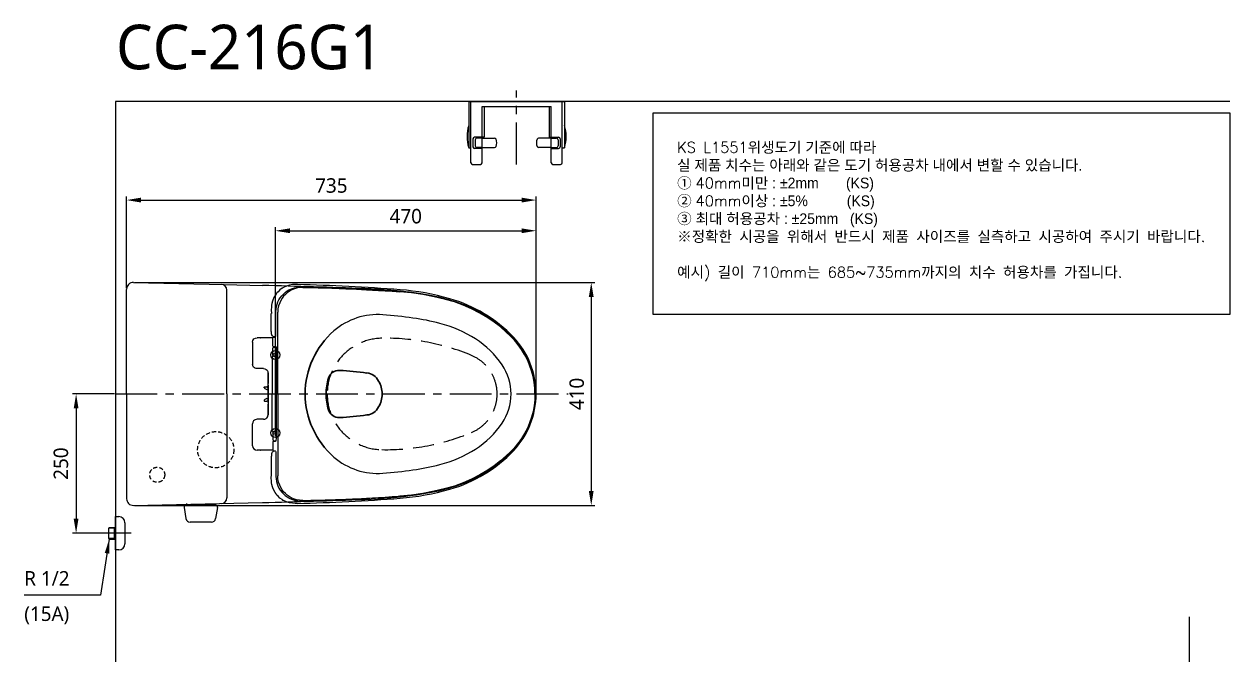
# Model space of a CAD drawing. Extents: x 1148 to 3312, y 113 to 2377.
# Drawn here: x 1148 to 3312, y 1245 to 2377 of the extents above; entities that cross this region are included whole.
import ezdxf

# ---------------------------------------------------------------- set-up
doc = ezdxf.new("R2010")
doc.units = 0
doc.header["$LTSCALE"] = 30
doc.header["$MEASUREMENT"] = 0
doc.linetypes.add('CENTER', pattern=[2, 1.25, -0.25, 0.25, -0.25])
doc.linetypes.add('HIDDEN', pattern=[0.375, 0.25, -0.125])
doc.layers.get('0').update_dxf_attribs({"linetype": 'CONTINUOUS'})
doc.layers.get('DEFPOINTS').update_dxf_attribs({"linetype": 'CONTINUOUS'})
for name, color, linetype in [('1', 7, 'CONTINUOUS'), ('2', 2, 'CONTINUOUS'), ('3', 3, 'CONTINUOUS'), ('4', 4, 'CONTINUOUS'), ('6', 6, 'CONTINUOUS'), ('CENTER', 2, 'CENTER'), ('FAUCET', 4, 'CONTINUOUS')]:
    doc.layers.add(name, color=color, linetype=linetype)
doc.styles.add('GHS', font='romans', dxfattribs={"bigfont": 'ghs'})
doc.styles.add('ROMANS', font='romans', dxfattribs={"height": 10.144927})
doc.styles.get("Standard").update_dxf_attribs({"font": 'NanumGothic.ttf'})
doc.dimstyles.new('ISO-25', dxfattribs={"dimtxt": 20, "dimasz": 20, "dimexe": 3, "dimexo": 1, "dimgap": 5, "dimtad": 1, "dimtoh": 1, "dimdec": 0, "dimtxsty": 'Standard', "dimcen": 0, "dimclrd": 3, "dimclre": 3, "dimclrt": 2, "dimadec": 0, "dimazin": 0, "dimtfac": 1, "dimtdec": 0, "dimtmove": 0, "dimatfit": 3, "dimfxl": 0, "dimarcsym": 0})
doc.dimstyles.get("Standard").update_dxf_attribs({"dimtxt": 2.7, "dimasz": 2.5, "dimexe": 1.5, "dimexo": 1.5, "dimgap": 1.5, "dimtad": 1, "dimdec": 0, "dimlfac": 10, "dimzin": 0, "dimdsep": 46, "dimtxsty": 'Standard', "dimcen": 0, "dimclrt": 2, "dimadec": 0, "dimazin": 0, "dimtfac": 1, "dimtdec": 0, "dimtmove": 0, "dimatfit": 3, "dimfxl": 0, "dimtolj": 1, "dimtzin": 0, "dimarcsym": 0})

# ---------------------------------------------------------------- blocks, each defined once
blk = doc.blocks.new('*D13')
at = {"color": 3, "lineweight": -2}
for p, q in [((1310.4, 1712.9), (1235.2, 1712.9)), ((1241.7, 1686.9), (1241.7, 1488.9)), ((1340.4, 1462.9), (1235.2, 1462.9))]:
    blk.add_line(p, q, dxfattribs=at)
at = {"color": 3}
for points in [[(1237.4, 1686.9), (1246, 1686.9), (1241.7, 1712.9)], [(1237.4, 1488.9), (1246, 1488.9), (1241.7, 1462.9)]]:
    blk.add_solid(points, dxfattribs=at)
at = {"layer": 'DEFPOINTS', "color": 0}
for p in [(1312.3, 1712.9), (1241.7, 1462.9), (1342.3, 1462.9)]:
    blk.add_point(p, dxfattribs=at)
at = {"color": 2, "insert": (1214.5, 1587.9), "char_height": 26, "attachment_point": 5, "rotation": 90}
blk.add_mtext('\\A1;250', dxfattribs=at)
blk = doc.blocks.new('*D22')
at = {"layer": '3', "color": 3, "lineweight": -2}
for p, q in [((1332.3, 1902.5), (1332.3, 2067.4)), ((1358.3, 2060.9), (2041.3, 2060.9)), ((2067.3, 1714.8), (2067.3, 2067.4))]:
    blk.add_line(p, q, dxfattribs=at)
at = {"layer": '3', "color": 3}
for points in [[(1358.3, 2065.2), (1358.3, 2056.5), (1332.3, 2060.9)], [(2041.3, 2065.2), (2041.3, 2056.5), (2067.3, 2060.9)]]:
    blk.add_solid(points, dxfattribs=at)
at = {"layer": 'DEFPOINTS', "color": 0}
for p in [(2067.3, 2060.9), (1332.3, 1900.6), (2067.3, 1712.9)]:
    blk.add_point(p, dxfattribs=at)
at = {"layer": '3', "color": 2, "insert": (1699.8, 2086.9), "char_height": 26, "attachment_point": 5}
blk.add_mtext('\\A1;735', dxfattribs=at)
blk = doc.blocks.new('*D19')
at = {"layer": '3', "color": 3, "lineweight": -2}
for p, q in [((1599.3, 1637.4), (1599.3, 2012.3)), ((1625.3, 2005.8), (2041.3, 2005.8)), ((2067.3, 1714.8), (2067.3, 2012.3))]:
    blk.add_line(p, q, dxfattribs=at)
at = {"layer": '3', "color": 3}
for points in [[(1625.3, 2010.1), (1625.3, 2001.5), (1599.3, 2005.8)], [(2041.3, 2010.1), (2041.3, 2001.5), (2067.3, 2005.8)]]:
    blk.add_solid(points, dxfattribs=at)
at = {"layer": 'DEFPOINTS', "color": 0}
for p in [(2067.3, 2005.8), (2067.3, 1712.9), (1599.3, 1635.5)]:
    blk.add_point(p, dxfattribs=at)
at = {"layer": '3', "color": 2, "insert": (1833.3, 2031.8), "char_height": 26, "attachment_point": 5}
blk.add_mtext('\\A1;470', dxfattribs=at)
blk = doc.blocks.new('*D23')
at = {"layer": '3', "color": 3, "lineweight": -2}
for p, q in [((1346.3, 1912.9), (2172.7, 1912.9)), ((2166.2, 1886.9), (2166.2, 1538.9)), ((1346.3, 1512.9), (2172.7, 1512.9))]:
    blk.add_line(p, q, dxfattribs=at)
at = {"layer": '3', "color": 3}
for points in [[(2161.8, 1886.9), (2170.5, 1886.9), (2166.2, 1912.9)], [(2161.8, 1538.9), (2170.5, 1538.9), (2166.2, 1512.9)]]:
    blk.add_solid(points, dxfattribs=at)
at = {"layer": 'DEFPOINTS', "color": 0}
for p in [(1344.3, 1912.9), (1344.3, 1512.9), (2166.2, 1512.9)]:
    blk.add_point(p, dxfattribs=at)
at = {"layer": '3', "color": 2, "insert": (2140.2, 1712.9), "char_height": 26, "attachment_point": 5, "rotation": 90}
blk.add_mtext('\\A1;410', dxfattribs=at)
blk = doc.blocks.new('A$C18963F04')
at = {"color": 2, "ltscale": 50}
for p, q in [((80.2, 392.7), (80.2, 392.7)), ((33.5, 308.9), (33.5, 341)), ((0, 289.2), (0, 249.9)), ((0, 289.2), (0, 289.2)), ((13.6, 297.4), (8, 297.4)), ((14.4, 297.4), (13.8, 297.3)), ((36.5, 297.4), (14.4, 297.4)), ((36.4, 282.8), (36.4, 296.9)), ((36.9, 298.2), (40.1, 298.4)), ((36.9, 281.5), (41.2, 281.3)), ((38.5, 299), (38.1, 299)), ((38.6, 299), (38.2, 299)), ((35.3, 262.1), (35.3, 196.4)), ((36.5, 265.4), (36.5, 278.6)), ((41.4, 263.7), (38.4, 263.9)), ((42.6, 276.3), (42.6, 196.4)), ((0, 249.9), (0, 249.9)), ((0, 249.9), (0, 249.9)), ((19.7, 241.9), (8, 241.9)), ((19.7, 241.9), (19.7, 241.9)), ((27.7, 234.1), (27.7, 234.1)), ((27.7, 234.1), (27.7, 215)), ((27.7, 212.5), (27.7, 233.9)), ((21, 208.8), (21, 208.7)), ((21, 207.7), (21, 208.7)), ((21.5, 209.3), (25.7, 209.3)), ((27, 207.7), (27, 208.8)), ((27.2, 204.3), (27.2, 204.3)), ((27.7, 207.4), (27.7, 212.5)), ((27.7, 207.4), (27.7, 212.5)), ((27.7, 212), (27.7, 211.9)), ((27.7, 211.9), (27.7, 203.6)), ((27.7, 207.1), (27.7, 211.9)), ((27.7, 206.7), (27.7, 206.4)), ((27.7, 206.4), (27.7, 206.7)), ((27.7, 201.4), (27.7, 206.2)), ((27.7, 203.6), (27.7, 204.3)), ((27.7, 203.4), (27.7, 203.6)), ((27.7, 203.6), (27.7, 203.4)), ((27.7, 202.9), (27.7, 196.4)), ((27.7, 189.9), (27.7, 196.4)), ((35.3, 130.6), (35.3, 196.4)), ((42.6, 116.5), (42.6, 196.4)), ((507.3, 196.4), (506.6, 196.4)), ((21, 185), (21, 184.1)), ((21, 184), (21, 184.1)), ((21.5, 183.5), (25.7, 183.5)), ((27, 185.1), (27, 184)), ((27.2, 188.5), (27.2, 188.5)), ((27.7, 191.4), (27.7, 186.6)), ((27.7, 189.4), (27.7, 189.2)), ((27.7, 189.2), (27.7, 189.4)), ((27.7, 180.9), (27.7, 189.2)), ((27.7, 189.2), (27.7, 188.5)), ((27.7, 186.1), (27.7, 186.4)), ((27.7, 186.4), (27.7, 186.1)), ((27.7, 185.7), (27.7, 180.9)), ((27.7, 185.4), (27.7, 180.3)), ((27.7, 185.4), (27.7, 180.3)), ((27.7, 180.8), (27.7, 180.9)), ((27.7, 180.3), (27.7, 158.9)), ((27.7, 158.7), (27.7, 177.8)), ((27.7, 158.7), (27.7, 158.7)), ((0, 103.6), (0, 142.9)), ((0, 142.9), (0, 142.9)), ((0, 142.9), (0, 142.9)), ((19.7, 150.9), (8, 150.9)), ((19.7, 150.9), (19.7, 150.9)), ((36.4, 110), (36.4, 95.9)), ((36.5, 127.4), (36.5, 114.2)), ((36.9, 111.3), (41.2, 111.5)), ((41.4, 129.1), (38.4, 128.9)), ((0, 103.6), (0, 103.6)), ((13.6, 95.4), (8, 95.4)), ((14.4, 95.4), (13.8, 95.5)), ((36.5, 95.4), (14.4, 95.4)), ((36.9, 94.6), (40.1, 94.4)), ((38.5, 93.8), (38.1, 93.8)), ((38.6, 93.8), (38.2, 93.8)), ((33.5, 83.8), (33.5, 51.8)), ((80.2, 0.1), (80.2, 0.1))]:
    blk.add_line(p, q, dxfattribs=at)
for points in [[(76.5, 392.8), (71.4, 392.6), (66.1, 391.7), (60.8, 390.1), (56.8, 388.3), (54.4, 387)], [(80.2, 392.7), (76.5, 392.8)], [(76.5, 392.8), (76.5, 392.8), (76.5, 392.8)], [(54.4, 387), (52.9, 386), (49.1, 383.3), (45.6, 380), (43.7, 377.9), (42, 375.6), (40.3, 373.2), (38.1, 369.3), (36.3, 364.9), (36, 364.3), (35.8, 363.5), (35.5, 362.6), (35.2, 361.6), (34.9, 360.4), (34.6, 359), (34, 355.8), (33.6, 352), (33.5, 347.6)], [(41.8, 344.3), (42.1, 348.8), (42.7, 353.2), (43.8, 357.4), (45.3, 361.5), (47.2, 365.4), (49.5, 369.1), (52.2, 372.6), (55.2, 375.8), (58.4, 378.7), (61.9, 381.2), (65, 383)], [(90.3, 387.5), (84.4, 387.2), (78.7, 386.1), (73.2, 384.4), (69.3, 382.6), (65.5, 380.5), (62.1, 378), (58.9, 375.2), (55.7, 371.8), (52.9, 368.2), (50.5, 364.3), (48.6, 360.2), (46.7, 354.6), (45.5, 348.9), (45.2, 343.1)], [(53.1, 386.2), (53.9, 386.7), (54.3, 386.9)], [(62.5, 381.6), (64.9, 383), (65, 383.1)], [(65, 383), (65.8, 383.5), (70, 385.3), (75.4, 387.1), (81.4, 388.2), (87.6, 388.5)], [(507.4, 196.4), (507, 207.1), (505.8, 217.8), (503.8, 228.3), (501.1, 238.6), (497.6, 248.8), (493.4, 258.6), (487.4, 270), (480.4, 280.8), (472.5, 290.9), (463.7, 300.3), (454.4, 309.1), (442.2, 319.5), (429.4, 329.1), (416, 337.9), (402, 345.7), (387.6, 352.7), (372.7, 358.7), (357.5, 363.8), (342.1, 368), (322.1, 372.5), (302, 376.2), (281.7, 378.9), (261.3, 380.7), (240.9, 382.1), (220.5, 383.4), (200.1, 384.5), (143.9, 387), (87.6, 388.5)], [(90.3, 387.5), (104.5, 387.2), (117.9, 386.9), (130.3, 386.6), (141.9, 386.2), (148.8, 386), (155.2, 385.8), (161.4, 385.5), (167.2, 385.3), (172.6, 385.1), (179.2, 384.8), (186.7, 384.4), (195.2, 384), (204.6, 383.5), (214.9, 382.9), (225.9, 382.3), (237.8, 381.5), (250.6, 380.7), (264.3, 379.7)], [(506.6, 196.4), (506.2, 206.9), (505.1, 217.4), (503.2, 227.8), (500.5, 238), (497.1, 248), (493, 257.7), (488.2, 267.1), (482.7, 276.1), (476.6, 284.6), (469.9, 292.7), (462.6, 300.3), (455.1, 307.6), (444.6, 316.7), (433.6, 325.2), (422.1, 333.1), (407.8, 341.7), (393, 349.4), (377.7, 356), (362, 361.6), (346, 366.2), (325.8, 371), (305.4, 374.8), (284.9, 377.8), (264.3, 379.7)], [(33.5, 347.6), (33.6, 341)], [(33.5, 341), (33.5, 341), (33.6, 341)], [(41.8, 303.3), (41.8, 307.9), (41.8, 313.5), (41.8, 320), (41.8, 327.3), (41.8, 335.5), (41.8, 344.3)], [(41.8, 344.3), (41.8, 344.3), (41.8, 344.3)], [(45.3, 274.7), (45.3, 308.9), (45.2, 343.1)], [(38.1, 299), (37.4, 299.1), (36.7, 299.4), (36, 300), (35.3, 301), (34.7, 302.3), (34.1, 304.1), (33.7, 306.3), (33.6, 307.6), (33.5, 309.1)], [(33.5, 309), (33.5, 309), (33.5, 309)], [(33.5, 309), (33.6, 309)], [(40.1, 298.4), (40.5, 298.4), (40.9, 298.8), (41.2, 299.3), (41.5, 300), (41.7, 301.7), (41.8, 303.4)], [(38.6, 299), (38.5, 299)], [(37.3, 264.1), (36.5, 264), (35.9, 263.6), (35.4, 262.9), (35.3, 262.1)], [(36.5, 278.5), (36.5, 278.5), (36.7, 279.2), (37, 279.7), (37.4, 280.1), (37.7, 280.3), (37.9, 280.4), (38.1, 280.4), (38.3, 280.5), (38.5, 280.5), (38.9, 280.5), (39.5, 280.5), (39.9, 280.6)], [(38.4, 263.9), (38.1, 263.9), (37.9, 264), (37.7, 264), (37.5, 264.1), (37.2, 264.2), (36.9, 264.5), (36.6, 264.9), (36.5, 265.4), (36.5, 265.5)], [(42.6, 263.7), (42.5, 263.7), (41.9, 263.7), (41.5, 263.7)], [(21, 207.7), (21, 207.4)], [(25.7, 204.5), (25.8, 204.5), (26.3, 204.4), (26.7, 204.3), (27, 204.3), (27.2, 204.2), (27.2, 204.3)], [(26.5, 209.3), (26.7, 209.3), (26.9, 209.2), (27, 209), (27, 208.9), (27, 208.8), (27, 208.8)], [(27, 207.7), (27, 207.6), (27.1, 207.5), (27.1, 207.4), (27.2, 207.3), (27.2, 207.3)], [(27.2, 207.2), (27.3, 207.2), (27.3, 207.2), (27.4, 207.2)], [(27.2, 204.3), (27.3, 204.3), (27.3, 204.3), (27.4, 204.3), (27.6, 204.3), (27.7, 204.3)], [(27.7, 207.1), (27.6, 207.1), (27.4, 207.1), (27.4, 207.2)], [(27.7, 203.7), (27.7, 203.7), (27.7, 203.6), (27.7, 203.6)], [(27.7, 196.4), (27.7, 198.4), (27.7, 201.4)], [(27.7, 196.4), (27.7, 194.4), (27.7, 191.4)], [(507.4, 196.4), (507, 185.7), (505.8, 175), (503.8, 164.5), (501.1, 154.1), (497.6, 144), (493.4, 134.2), (487.4, 122.8), (480.4, 112), (472.5, 101.9), (463.7, 92.5), (454.4, 83.6), (442.2, 73.3), (429.4, 63.7), (416, 54.9), (402, 47.1), (387.6, 40.1), (372.7, 34.1), (357.5, 29), (342.1, 24.8), (322.1, 20.3), (302, 16.6), (281.7, 13.9), (261.3, 12.1), (240.9, 10.7), (220.5, 9.4), (200.1, 8.3), (143.9, 5.8), (87.6, 4.3)], [(506.6, 196.4), (506.2, 185.9), (505.1, 175.4), (503.2, 165), (500.5, 154.8), (497.1, 144.8), (493, 135.1), (488.2, 125.7), (482.7, 116.7), (476.6, 108.2), (469.9, 100), (462.6, 92.4), (455.1, 85.2), (444.6, 76.1), (433.6, 67.6), (422.1, 59.7), (407.8, 51.1), (393, 43.4), (377.7, 36.8), (362, 31.2), (346, 26.6), (325.8, 21.8), (305.4, 17.9), (284.9, 15), (264.3, 13.1)], [(508.8, 196.4), (508.2, 196.4), (507.5, 196.4), (507.4, 196.4)], [(21, 185), (21, 185.4)], [(25.7, 188.3), (25.8, 188.3), (26.3, 188.4), (26.7, 188.5), (27, 188.5), (27.2, 188.5), (27.2, 188.5)], [(26.5, 183.5), (26.7, 183.5), (26.9, 183.6), (27, 183.8), (27, 183.9), (27, 183.9), (27, 184)], [(27, 185.1), (27, 185.2), (27.1, 185.3), (27.1, 185.4), (27.2, 185.5), (27.2, 185.5)], [(27.2, 188.5), (27.3, 188.5), (27.3, 188.5), (27.4, 188.5), (27.6, 188.5), (27.7, 188.5)], [(27.2, 185.6), (27.3, 185.6), (27.3, 185.6), (27.4, 185.6)], [(27.7, 185.7), (27.6, 185.7), (27.4, 185.7), (27.4, 185.6)], [(27.7, 189.1), (27.7, 189.1), (27.7, 189.2), (27.7, 189.2)], [(37.3, 128.6), (36.5, 128.8), (35.9, 129.2), (35.4, 129.9), (35.3, 130.6)], [(38.4, 128.9), (38.1, 128.9), (37.9, 128.8), (37.7, 128.8), (37.5, 128.7), (37.2, 128.6), (36.9, 128.3), (36.6, 127.9), (36.5, 127.3), (36.5, 127.3)], [(36.5, 114.3), (36.5, 114.3), (36.7, 113.5), (37, 113.1), (37.4, 112.7), (37.7, 112.5), (37.9, 112.4), (38.1, 112.4), (38.3, 112.3), (38.5, 112.3), (38.9, 112.3), (39.5, 112.3), (39.9, 112.2)], [(42.6, 129.1), (42.5, 129.1), (41.9, 129.1), (41.5, 129.1)], [(45.3, 118.1), (45.3, 83.9), (45.2, 49.7)], [(38.1, 93.8), (37.4, 93.7), (36.7, 93.4), (36, 92.8), (35.3, 91.8), (34.7, 90.5), (34.1, 88.7), (33.7, 86.5), (33.6, 85.2), (33.5, 83.7)], [(38.6, 93.8), (38.5, 93.8)], [(40.1, 94.4), (40.5, 94.4), (40.9, 94), (41.2, 93.5), (41.5, 92.8), (41.7, 91.1), (41.8, 89.4)], [(41.8, 89.5), (41.8, 84.9), (41.8, 79.3), (41.8, 72.8), (41.8, 65.5), (41.8, 57.3), (41.8, 48.5)], [(33.5, 83.8), (33.5, 83.8), (33.5, 83.8)], [(33.5, 83.8), (33.6, 83.8)], [(33.5, 45.2), (33.6, 51.8)], [(33.5, 51.8), (33.5, 51.8), (33.6, 51.8)], [(54.4, 5.8), (52.9, 6.8), (49.1, 9.5), (45.6, 12.8), (43.7, 14.9), (42, 17.2), (40.3, 19.6), (38.1, 23.5), (36.3, 27.8), (36, 28.5), (35.8, 29.2), (35.5, 30.2), (35.2, 31.2), (34.9, 32.4), (34.6, 33.8), (34, 37), (33.6, 40.8), (33.5, 45.2)], [(41.8, 48.4), (42.1, 44), (42.7, 39.6), (43.8, 35.4), (45.3, 31.3), (47.2, 27.4), (49.5, 23.7), (52.2, 20.2), (55.2, 17), (58.4, 14.1), (61.9, 11.6), (65, 9.8)], [(41.8, 48.4), (41.8, 48.4), (41.8, 48.4)], [(90.3, 5.3), (84.4, 5.6), (78.7, 6.7), (73.2, 8.4), (69.3, 10.2), (65.5, 12.3), (62.1, 14.8), (58.9, 17.6), (55.7, 21), (52.9, 24.6), (50.5, 28.5), (48.6, 32.5), (46.7, 38.2), (45.5, 43.9), (45.2, 49.7)], [(53.1, 6.6), (53.9, 6.1), (54.3, 5.8)], [(76.5, 0), (71.4, 0.2), (66.1, 1.1), (60.8, 2.7), (56.8, 4.5), (54.4, 5.8)], [(62.5, 11.2), (64.9, 9.8), (65, 9.7)], [(65, 9.8), (65.8, 9.3), (70, 7.5), (75.4, 5.7), (81.4, 4.6), (87.6, 4.3)], [(80.2, 0.1), (76.5, 0)], [(76.5, 0), (76.5, 0), (76.5, 0)], [(90.3, 5.3), (104.5, 5.6), (117.9, 5.9), (130.3, 6.2), (141.9, 6.6), (148.8, 6.8), (155.2, 7), (161.4, 7.3), (167.2, 7.5), (172.6, 7.7), (179.2, 8), (186.7, 8.4), (195.2, 8.8), (204.6, 9.3), (214.9, 9.8), (225.9, 10.5), (237.8, 11.3), (250.6, 12.1), (264.3, 13.1)]]:
    blk.add_lwpolyline(points, dxfattribs=at)
for centre in [(38.8, 266.4), (38.8, 126.4)]:
    blk.add_circle(centre, 2.37, dxfattribs=at)
for centre, radius, start, end in [((8.2, -2874.1), 3267.6, 85.4987, 88.7365), ((8.2, -2874.1), 3267.6, 85.4987, 88.7365), ((228.8, -71), 455.9, 74.0873, 85.4987), ((228.8, -71), 455.9, 74.0873, 85.4987), ((284.2, 123.2), 253.9, 43.6123, 74.0873), ((284.2, 123.2), 253.9, 43.6123, 74.0873), ((361, 196.4), 147.8, 0, 43.6123), ((28.5, 214.9), 10.8, 227.0817, 254.799), ((361, 196.4), 147.8, 316.3877, 0), ((28.5, 177.9), 10.8, 105.201, 132.9183), ((284.2, 269.6), 253.9, 285.9127, 316.3877), ((284.2, 269.6), 253.9, 285.9127, 316.3877), ((228.8, 463.8), 455.9, 274.5013, 285.9127), ((228.8, 463.8), 455.9, 274.5013, 285.9127), ((8.2, 3266.9), 3267.6, 271.2635, 274.5013), ((8.2, 3266.9), 3267.6, 271.2635, 274.5013)]:
    blk.add_arc(centre, radius, start, end, dxfattribs=at)
at = {"color": 2, "linetype": 'HIDDEN', "ltscale": 5}
for centre, radius, start, end in [((233.8, 196.4), 100, 90.9366, 180), ((238.7, -103.6), 400, 67.3618, 90.9366), ((363.8, 196.4), 75, 0, 67.3618), ((233.8, 196.4), 100, 180, 269.0634), ((363.8, 196.4), 75, 292.6382, 0), ((238.7, 496.4), 400, 269.0634, 292.6382)]:
    blk.add_arc(centre, radius, start, end, dxfattribs=at)
at = {"color": 2, "ltscale": 50, "extrusion": (0, 0, -1)}
for centre, major_axis, ratio, start_param, end_param in [((8, 289.4), (4.21, -6.81), 0.99966, 2.124488, 3.694989), ((13.6, 296.9), (0, -0.5), 0.999695, 3.141593, 3.704966), ((47.9, 280.5), (-9, 0), 0.017453, 0.50647, 0.824227), ((41.2, 276.3), (0, -5), 0.284012, 3.158327, 4.711911), ((50.4, 280.4), (-12.7, 0), 0.017453, 0.824211, 0.844948), ((8, 249.9), (0, -8), 0.999848, 1.537628, 1.570811), ((8, 249.9), (0, -8), 0.999848, 0.877805, 1.537628), ((8, 249.9), (0, -8), 0.999848, 0.000015, 0.877805), ((19.7, 233.9), (5.66, 5.66), 0.999695, 5.497925, 6.697438), ((19.7, 233.9), (-7.66, -2.32), 0.999451, 2.752531, 3.435587), ((19.7, 233.9), (5.66, 5.66), 0.999695, 0.414252, 0.785253), ((27.7, 207.4), (0, -0.8), 0.017455, 0.523599, 1.570796), ((21.5, 185.4), (0, -0.5), 0.998838, 1.569846, 2.39245), ((21.5, 184), (0, -0.5), 0.999848, 0, 1.570796), ((25.7, 183.5), (-1.5, 0), 0.017455, 4.13565, 4.712389), ((27.3, 185.2), (0.088, 0.575), 0.246445, 5.145086, 5.272141), ((27.7, 185.4), (0, -0.8), 0.017455, 1.570796, 2.617994)]:
    blk.add_ellipse(centre, major_axis=major_axis, ratio=ratio, start_param=start_param, end_param=end_param, dxfattribs=at)
at = {"color": 2, "ltscale": 50}
for centre, major_axis, ratio, start_param, end_param in [((21.5, 208.8), (0, 0.5), 0.999848, 0, 1.570796), ((21.5, 207.4), (0, 0.5), 0.998838, 1.569846, 2.39245), ((25.7, 209.3), (-1.5, 0), 0.017455, 4.13565, 4.712389), ((27.3, 207.5), (0.088, -0.575), 0.246445, 5.145086, 5.272141), ((27.7, 207.4), (0, 0.8), 0.017455, 1.570796, 2.617994), ((27.7, 185.4), (0, 0.8), 0.017455, 0.523599, 1.570796), ((19.7, 158.9), (5.66, -5.66), 0.999695, 5.497925, 6.697438), ((19.7, 158.9), (-7.66, 2.32), 0.999451, 2.752531, 3.435587), ((19.7, 158.9), (5.66, -5.66), 0.999695, 0.414252, 0.785253), ((8, 142.9), (0, 8), 0.999848, 0.877805, 1.537628), ((8, 142.9), (0, 8), 0.999848, 1.537628, 1.570811), ((8, 142.9), (0, 8), 0.999848, 0.000015, 0.877805), ((47.9, 112.3), (-9, 0), 0.017453, 0.50647, 0.824227), ((41.2, 116.5), (0, 5), 0.284012, 3.158327, 4.711911), ((50.4, 112.4), (-12.7, 0), 0.017453, 0.824211, 0.844948), ((8, 103.4), (4.21, 6.81), 0.99966, 2.124488, 3.694989), ((13.6, 95.9), (0, 0.5), 0.999695, 3.141593, 3.704966)]:
    blk.add_ellipse(centre, major_axis=major_axis, ratio=ratio, start_param=start_param, end_param=end_param, dxfattribs=at)
for points in [[(36.4, 296.9), (36.4, 297), (36.4, 297.3), (36.6, 297.7), (36.8, 298), (36.9, 298.2)], [(36.9, 281.5), (36.8, 281.7), (36.6, 282), (36.4, 282.4), (36.4, 282.7), (36.4, 282.8)], [(36.9, 111.3), (36.8, 111.1), (36.6, 110.8), (36.4, 110.4), (36.4, 110.1), (36.4, 110)], [(36.4, 95.9), (36.4, 95.8), (36.4, 95.5), (36.6, 95.1), (36.8, 94.8), (36.9, 94.6)]]:
    blk.add_open_spline(points, degree=3, dxfattribs=at)
for points, knots in [([(41, 299), (40.8, 299), (39.9, 299), (39.1, 299), (38.6, 299)], [0.742861, 0.742861, 0.742861, 0.742861, 0.8, 1, 1, 1, 1]), ([(45.4, 196.4), (45.4, 205.1), (45.4, 222.5), (45.4, 248.6), (45.4, 266), (45.3, 274.7)], [0.0000005, 0.0000005, 0.0000005, 0.0000005, 0.3333333, 0.6666667, 0.9999995, 0.9999995, 0.9999995, 0.9999995]), ([(45.4, 196.4), (45.4, 187.7), (45.4, 170.3), (45.4, 144.2), (45.4, 126.8), (45.3, 118.1)], [0.0000005, 0.0000005, 0.0000005, 0.0000005, 0.3333333, 0.6666667, 0.9999995, 0.9999995, 0.9999995, 0.9999995]), ([(41, 93.8), (40.8, 93.8), (39.9, 93.8), (39.1, 93.8), (38.6, 93.8)], [0.742861, 0.742861, 0.742861, 0.742861, 0.8, 1, 1, 1, 1])]:
    blk.add_open_spline(points, degree=3, knots=knots, dxfattribs=at)

msp = doc.modelspace()

# ---------------------------------------------------------------- linework, layer by layer
at = {"layer": '2', "color": 2, "linetype": 'HIDDEN'}
for centre, radius in [((1492.3, 1612.9, 0), 32.5), ((1387.3, 1567.9, 0), 13.5)]:
    msp.add_circle(centre, radius, dxfattribs=at)
at = {"layer": '3', "color": 7}
for p, q in [((1344.6, 1912.9, 0), (1507.5, 1909.3, 0)), ((1507.5, 1909.3, 0), (1576.1, 1907.6, 0)), ((1332.3, 1712.9, 0), (1332.3, 1900.6, 0)), ((1512.3, 1712.9, 0), (1512.3, 1899.4, 0)), ((1332.3, 1712.9, 0), (1332.3, 1525.2, 0)), ((1512.3, 1712.9, 0), (1512.3, 1526.3, 0)), ((1344.6, 1512.9, 0), (1576.1, 1518.1, 0))]:
    msp.add_line(p, q, dxfattribs=at)
at = {"layer": '3'}
msp.add_lwpolyline([(2277.2, 2217.3), (3312.3, 2217.3), (3312.3, 1855.8), (2277.2, 1855.8)], close=True, dxfattribs=at)
at = {"layer": '3', "color": 7}
for centre in [(1599.3, 1782.9, 0), (1599.3, 1642.9, 0)]:
    msp.add_circle(centre, 8, dxfattribs=at)
for centre, radius, start, end in [((1344.3, 1900.9, 0), 12, 88.4806, 180), ((1502.3, 1899.4, 0), 10, 0, 88.6743), ((1045.8, -18085.3, 0), 20000, 87.95431, 88.48059), ((1727.9, 1011.5, 0), 891, 81.9586, 87.9543), ((1784.7, 1413.5, 0), 485, 75.5664, 81.9586), ((1839.3, 1625.4, 0), 266.2, 57.3146, 75.5664), ((1783.1, 1735.4, 0), 120, 85.6413, 130.9055), ((1727.9, 1011.5, 0), 846, 81.9586, 85.6413), ((1784.7, 1413.5, 0), 440, 75.5664, 81.9586), ((1839.3, 1625.4, 0), 221.2, 57.3146, 75.5664), ((1869.6, 1672.7, 0), 210, 34.043, 57.3146), ((1869.6, 1672.7, 0), 165, 34.043, 57.3146), ((1929, 1712.9, 0), 138.3, 0, 34.043), ((1929, 1712.9, 0), 93.3, 0, 34.043), ((1929, 1712.9, 0), 138.3, 179.9912, 180), ((1929, 1712.9, 0), 93.3, 325.957, 0), ((1929, 1712.9, 0), 138.3, 325.957, 0), ((1869.6, 1753, 0), 165, 302.6854, 325.957), ((1869.6, 1753, 0), 210, 302.6854, 325.957), ((1839.3, 1800.3, 0), 221.2, 284.4336, 302.6854), ((1783.1, 1690.3, 0), 120, 229.0945, 274.3587), ((1784.7, 2012.2, 0), 440, 278.0414, 284.4336), ((1727.9, 2414.2, 0), 846, 274.3587, 278.0414), ((1839.3, 1800.3, 0), 266.2, 284.4336, 302.6854), ((1784.7, 2012.2, 0), 485, 278.0414, 284.4336), ((1344.3, 1524.9, 0), 12, 180, 271.5194), ((1502.3, 1526.3, 0), 10, 271.348, 0), ((1045.8, 21511, 0), 20000, 271.51941, 272.04569), ((1727.9, 2414.2, 0), 891, 272.0457, 278.0414)]:
    msp.add_arc(centre, radius, start, end, dxfattribs=at)
at = {"layer": '3', "color": 7, "lineweight": 30}
for centre, radius, start, end in [((1802.6, 1712.9, 0), 149.8, 130.9055, 180), ((1713.7, 1735.3, 0), 20, 87.2515, 162.1812), ((1690.5, 1252.3, 0), 503.5, 81.6678, 87.2515), ((1783.8, 1712.8, 0), 93.5, 162.1812, 179.9911), ((1761.8, 1725.7, 0), 25, 24.7163, 85.9531), ((1745.2, 1712.8, 0), 45.7, 0.0984, 30.7175), ((1802.6, 1712.9, 0), 149.8, 180, 229.0945), ((1783.8, 1712.9, 0), 93.5, 180.0089, 197.8188), ((1745.2, 1712.9, 0), 45.7, 329.2825, 359.9016), ((1761.8, 1700.1, 0), 25, 274.0469, 335.2837), ((1713.7, 1690.4, 0), 20, 197.8188, 272.7485), ((1690.5, 2173.4, 0), 503.5, 272.7485, 278.3322)]:
    msp.add_arc(centre, radius, start, end, dxfattribs=at)
at = {"layer": '4'}
for p, q in [((1946.3, 2237.9), (2118.3, 2237.9)), ((1946.3, 2237.9), (1946.3, 2154.9)), ((1950.3, 2127.9), (1950.3, 2237.9)), ((2114.3, 2127.9), (2114.3, 2237.9)), ((2118.3, 2237.9), (2118.3, 2154.9)), ((1970.3, 2228.6), (2094.3, 2228.6)), ((1970.3, 2127.9), (1970.3, 2228.6)), ((1974.1, 2228.6), (1974.1, 2173.6)), ((2090.5, 2228.6), (2090.5, 2173.6)), ((2094.3, 2127.9), (2094.3, 2228.6)), ((1953.9, 2170.6), (1953.9, 2156.6)), ((1970.3, 2173.6), (1956.9, 2173.6)), ((1957.9, 2169.1), (1957.9, 2158.1)), ((1970.3, 2172.1), (1960.9, 2172.1)), ((1974.1, 2173.6), (1970.3, 2173.6)), ((1970.3, 2172.1), (1992.8, 2172.1)), ((2094.3, 2172.1), (2071.8, 2172.1)), ((2090.5, 2173.6), (2094.3, 2173.6)), ((2094.3, 2173.6), (2107.7, 2173.6)), ((2094.3, 2172.1), (2103.7, 2172.1)), ((2106.7, 2169.1), (2106.7, 2158.1)), ((2110.7, 2170.6), (2110.7, 2156.6)), ((1946.3, 2154.9), (1950.3, 2154.9)), ((1970.3, 2153.6), (1956.9, 2153.6)), ((1970.3, 2155.1), (1960.9, 2155.1)), ((1970.3, 2155.1), (1992.8, 2155.1)), ((2094.3, 2155.1), (2071.8, 2155.1)), ((2094.3, 2155.1), (2103.7, 2155.1)), ((2094.3, 2153.6), (2107.7, 2153.6)), ((2114.3, 2154.9), (2118.3, 2154.9)), ((1953.3, 2124.9), (1967.3, 2124.9)), ((2097.3, 2124.9), (2111.3, 2124.9)), ((1300.3, 1472.1), (1301.3, 1473.1)), ((1310.8, 1472.1), (1300.3, 1472.1)), ((1300.4, 1453.6), (1300.4, 1472.1)), ((1301.3, 1473.1), (1312.3, 1473.1)), ((1310.8, 1452.6), (1310.8, 1473.1)), ((1310.8, 1472.1), (1311.8, 1473.1)), ((1312.3, 1492.9), (1318.3, 1492.9)), ((1312.3, 1432.9), (1312.3, 1492.9)), ((1312.3, 1472.5), (1312.3, 1453.2)), ((1329.4, 1481.9), (1329.4, 1443.9)), ((1301.3, 1452.6), (1300.3, 1453.6)), ((1310.8, 1453.6), (1300.3, 1453.6)), ((1301.3, 1452.6), (1312.3, 1452.6)), ((1311.8, 1452.6), (1310.8, 1453.6)), ((1318.3, 1432.9), (1312.3, 1432.9))]:
    msp.add_line(p, q, dxfattribs=at)
for centre, radius, start, end in [((2011.5, 2174.9), 68.2, 162.9409, 197.0591), ((2053.1, 2174.9), 68.2, 342.9409, 17.0591), ((1956.9, 2170.6), 3, 90, 180), ((1960.9, 2169.1), 3, 90, 180), ((1992.8, 2169.1), 3, 20.743, 90), ((1978.2, 2163.6), 18.5, 339.257, 20.743), ((2086.4, 2163.6), 18.5, 159.257, 200.743), ((2071.8, 2169.1), 3, 90, 159.257), ((2103.7, 2169.1), 3, 0, 90), ((2107.7, 2170.6), 3, 0, 90), ((1956.9, 2156.6), 3, 180, 270), ((1960.9, 2158.1), 3, 180, 270), ((1992.8, 2158.1), 3, 270, 339.257), ((2071.8, 2158.1), 3, 200.743, 270), ((2103.7, 2158.1), 3, 270, 0), ((2107.7, 2156.6), 3, 270, 0), ((1953.3, 2127.9), 3, 180, 270), ((1967.3, 2127.9), 3, 270, 0), ((2097.3, 2127.9), 3, 180, 270), ((2111.3, 2127.9), 3, 270, 0), ((1318.3, 1481.9), 11, 89.3526, 90), ((1318.4, 1481.9), 11, 0, 90), ((1318.3, 1443.9), 11, 270, 270.6474), ((1318.4, 1443.9), 11, 270, 0)]:
    msp.add_arc(centre, radius, start, end, dxfattribs=at)
at = {"layer": '6'}
msp.add_lwpolyline([(3312.3, 2237.9), (1312.3, 2237.9), (1312.3, 312.9), (3239.8, 312.9), (3239.8, 1312.9)], dxfattribs=at)
at = {"layer": 'CENTER', "color": 2, "linetype": 'CENTER', "ltscale": 2}
for p, q in [((2032.3, 2124.9), (2032.3, 2257.6)), ((1312.3, 1712.9), (2124.7, 1712.9))]:
    msp.add_line(p, q, dxfattribs=at)
at = {"layer": 'FAUCET', "color": 4}
for p, q in [((1439.7, 1516.1, 0), (1439.7, 1513.5, 0)), ((1491, 1516.1, 0), (1491, 1513.5, 0)), ((1435.4, 1509, 0), (1438.7, 1489.2, 0)), ((1491.6, 1513.5, 0), (1439.2, 1513.5, 0)), ((1495.4, 1509, 0), (1492.1, 1489.2, 0)), ((1484.5, 1482.8, 0), (1446.3, 1482.8, 0))]:
    msp.add_line(p, q, dxfattribs=at)
for centre, radius, start, end in [((1439.2, 1509.7, 0), 3.84, 90, 189.4623), ((1491.6, 1509.7, 0), 3.84, 350.5377, 90), ((1446.3, 1490.4, 0), 7.69, 189.4623, 270), ((1484.5, 1490.4, 0), 7.69, 270, 350.5377)]:
    msp.add_arc(centre, radius, start, end, dxfattribs=at)

# ---------------------------------------------------------------- block references
at = {"layer": '1', "color": 0}
msp.add_blockref('A$C18963F04', (1558.5, 1516.5, 0), dxfattribs=at)

# ---------------------------------------------------------------- texts
at = {"insert": (1313.2, 2375.6), "char_height": 80, "width": 456.6, "attachment_point": 1, "style": 'GHS'}
msp.add_mtext('{\\fNanumGothic|b0|i0|c0|p50;CC-216G1}', dxfattribs=at)
at = {"layer": '2'}
for s, p in [('R 1/2', (1148.7, 1369)), ('(15A)', (1148.7, 1305.5))]:
    msp.add_text(s, height=26, dxfattribs=at).set_placement(p)
at = {"layer": '2', "insert": (2320.3, 2040.3), "char_height": 19.2, "attachment_point": 4, "style": 'ROMANS'}
msp.add_mtext('{\\Fromans|c129;KS L1551\\fGulim|b0|i0|c129|p50;위생도기 기준에 따라 \\P실 제품 치수는 아래와 같은 도기 허용공차 내에서 변할 수 있습니다. \\Fromans|c129;\\P\\fGulim|b0|i0|c129|p50;① \\Fromans|c129;40mm\\fGulim|b0|i0|c129|p50;미만 : ±2mm       (KS)\\Fromans|c129; \\P\\fGulim|b0|i0|c129|p50;② \\Fromans|c129;40mm\\fGulim|b0|i0|c129|p50;이상 : ±5%          (KS)\\Fromans|c129;\\P\\fGulim|b0|i0|c129|p50;③ 최대 허용공차 : ±25mm   (KS)}\\P※정확한 시공을 위해서 반드시 제품 사이즈를 실측하고 시공하여 주시기 바랍니다.\\P\\P예시) 길이 710mm는 685~735mm까지의 치수 허용차를 가집니다.', dxfattribs=at)

# ---------------------------------------------------------------- dimensions: what is measured, and where the dimension line sits
dim = msp.add_linear_dim(base=(1241.7, 1462.9), p1=(1312.3, 1712.9), p2=(1342.3, 1462.9), angle=90, dimstyle='Standard', override={"dimscale": 1.3, "dimtxt": 20, "dimasz": 20, "dimexe": 5, "dimgap": 10, "dimlfac": 1, "dimclrd": 3, "dimclre": 3, "dimarcsym": 1})
dim.commit()
dim.dimension.update_dxf_attribs({"geometry": '*D13', "text_midpoint": (1214.5, 1587.9)})
at = {"layer": '3', "color": 7}
dim = msp.add_linear_dim(base=(2067.3, 2060.9, 0), p1=(1332.3, 1900.6, 0), p2=(2067.3, 1712.9, 0), dimstyle='Standard', override={"dimscale": 1.3, "dimtxt": 20, "dimasz": 20, "dimexe": 5, "dimgap": 10, "dimlfac": 1, "dimclrd": 3, "dimclre": 3, "dimarcsym": 1}, dxfattribs=at)
dim.commit()
dim.dimension.update_dxf_attribs({"geometry": '*D22', "text_midpoint": (1699.8, 2086.9, 0)})
dim = msp.add_linear_dim(base=(2067.3, 2005.8, 0), p1=(1599.3, 1635.5, 0), p2=(2067.3, 1712.9, 0), text='470', dimstyle='Standard', override={"dimscale": 1.3, "dimtxt": 20, "dimasz": 20, "dimexe": 5, "dimgap": 10, "dimlfac": 1, "dimclrd": 3, "dimclre": 3, "dimarcsym": 1}, dxfattribs=at)
dim.commit()
dim.dimension.update_dxf_attribs({"geometry": '*D19', "text_midpoint": (1833.3, 2031.8, 0)})
dim = msp.add_linear_dim(base=(2166.2, 1512.9, 0), p1=(1344.3, 1912.9, 0), p2=(1344.3, 1512.9, 0), angle=90, text='410', dimstyle='Standard', override={"dimscale": 1.3, "dimtxt": 20, "dimasz": 20, "dimexe": 5, "dimgap": 10, "dimlfac": 1, "dimclrd": 3, "dimclre": 3, "dimarcsym": 1}, dxfattribs=at)
dim.commit()
dim.dimension.update_dxf_attribs({"geometry": '*D23', "text_midpoint": (2140.2, 1712.9, 0)})

# ---------------------------------------------------------------- leaders
msp.add_leader([(1301.3, 1452.6), (1285.5, 1351.8), (1148.4, 1351.8)], dimstyle='ISO-25', override={"dimscale": 1.3, "dimgap": 5, "dimtad": 0, "dimarcsym": 1})

doc.saveas('drawing.dxf')
